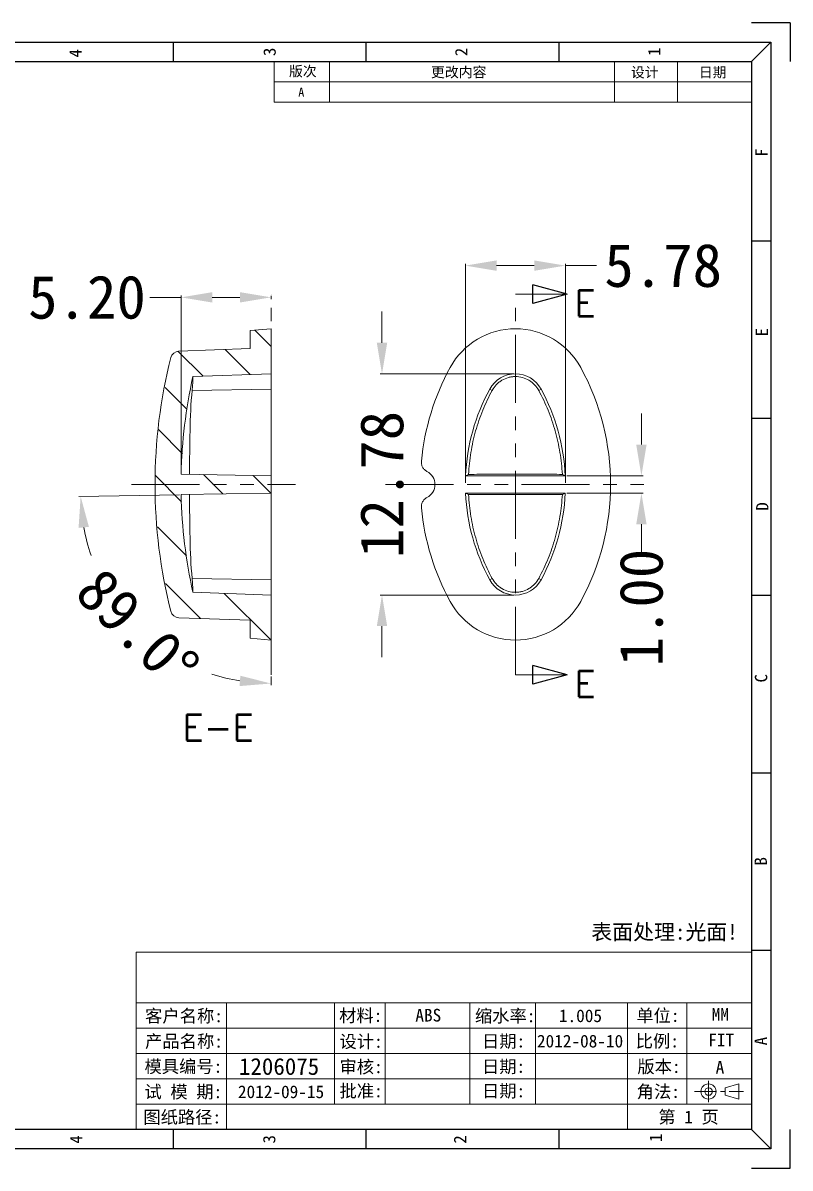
# Model space of a CAD drawing. Extents: x -40 to 272, y -118 to 614.
# Drawn here: x 9.5 to 53.8, y -118.2 to -52 of the extents above; entities that cross this region are included whole.
import ezdxf
from ezdxf.enums import TextEntityAlignment as Align

# ---------------------------------------------------------------- set-up
doc = ezdxf.new("R2010")
doc.units = 0
doc.header["$MEASUREMENT"] = 0
doc.linetypes.add('CENTER', pattern=[2, 1.25, -0.25, 0.25, -0.25])
doc.linetypes.add('PHANTOM', pattern=[2.5, 1.25, -0.25, 0.25, -0.25, 0.25, -0.25])
for name, color, linetype in [('40', 7, 'Continuous'), ('50', 7, 'Continuous'), ('dtext', 4, 'Continuous'), ('TOP', 7, 'Continuous')]:
    doc.layers.add(name, color=color, linetype=linetype)
doc.layers.add('moldbase', color=7, linetype='Continuous', lineweight=20)
doc.styles.add('blockfont', font='simplex.shx', dxfattribs={"bigfont": 'bigfont'})
doc.styles.add('仿宋', font='SIMFANG.TTF', dxfattribs={"width": 0.7})
doc.styles.add('宋体', font='SimSun.ttf', dxfattribs={"width": 0.7})
doc.dimstyles.new('3', dxfattribs={"dimtxt": 2.5, "dimasz": 1.8, "dimexe": 0.1, "dimexo": 0.1, "dimgap": 0.1, "dimtad": 0, "dimzin": 0, "dimdsep": 46, "dimtxsty": 'Standard', "dimcen": 0, "dimclrd": 4, "dimclre": 4, "dimclrt": 3, "dimadec": 1, "dimazin": 0, "dimtfac": 1, "dimtofl": 0, "dimtmove": 0, "dimatfit": 3, "dimfxl": 0.18, "dimtolj": 1, "dimtzin": 0, "dimlwd": 9, "dimlwe": 9, "dimarcsym": 0})

# ---------------------------------------------------------------- blocks, each defined once
blk = doc.blocks.new('HATCH9')
at = {"color": 200, "linetype": 'Continuous'}
for p, q in [((430.853, 207.882), (432.872, 209.899)), ((434.485, 208.683), (436.161, 210.357)), ((437.605, 208.974), (439.11, 210.477)), ((440.38, 208.918), (441.775, 210.312)), ((442.937, 208.646), (444.213, 209.921)), ((444.856, 207.736), (446.304, 209.182)), ((438.054, 206.594), (439.17, 207.71)), ((429.602, 203.805), (432.306, 206.506)), ((444.951, 205.004), (446.402, 206.453)), ((438.102, 203.816), (439.12, 204.833)), ((446.581, 203.805), (447.52, 204.743))]:
    blk.add_line(p, q, dxfattribs=at)
blk = doc.blocks.new('ASSORTED_DRAFT9')
at = {"color": 13}
for p, q in [((449.602, 175.659, 449.602), (449.066, 177.659)), ((449.066, 177.659), (450.138, 177.659)), ((449.602, 175.659, 449.602), (450.138, 177.659))]:
    blk.add_line(p, q, dxfattribs=at)
blk = doc.blocks.new('ASSORTED_DRAFT10')
at = {"color": 13}
for p, q in [((427.602, 175.659, 427.602), (427.066, 177.659)), ((427.066, 177.659), (428.138, 177.659)), ((427.602, 175.659, 427.602), (428.138, 177.659))]:
    blk.add_line(p, q, dxfattribs=at)
blk = doc.blocks.new('*D20')
at = {"color": 4, "linetype": 'Continuous', "lineweight": 9}
for p, q in [((35.055, -78.595), (35.055, -65.947)), ((36.855, -66.047), (39.037, -66.047)), ((40.837, -78.595), (40.837, -65.947)), ((40.837, -66.047), (42.637, -66.047))]:
    blk.add_line(p, q, dxfattribs=at)
for points in [[(36.855, -65.747), (36.855, -66.347), (35.055, -66.047)], [(39.037, -65.747), (39.037, -66.347), (40.837, -66.047)]]:
    blk.add_solid(points, dxfattribs=at)
at = {"layer": 'Defpoints', "color": 0, "linetype": 'Continuous', "lineweight": 9}
for p in [(40.837, -66.047), (35.055, -78.695), (40.837, -78.695)]:
    blk.add_point(p, dxfattribs=at)
at = {"color": 3, "linetype": 'Continuous', "lineweight": 9, "insert": (46.487, -66.047), "char_height": 2.5, "attachment_point": 5}
blk.add_mtext('\\A1;5.78', dxfattribs=at)
blk = doc.blocks.new('*D21')
at = {"color": 4, "linetype": 'Continuous', "lineweight": 9}
for p, q in [((45.229, -76.395), (45.229, -74.595)), ((40.926, -78.195), (45.329, -78.195)), ((40.926, -79.195), (45.329, -79.195)), ((45.229, -80.995), (45.229, -82.795))]:
    blk.add_line(p, q, dxfattribs=at)
for points in [[(44.929, -76.395), (45.529, -76.395), (45.229, -78.195)], [(44.929, -80.995), (45.529, -80.995), (45.229, -79.195)]]:
    blk.add_solid(points, dxfattribs=at)
at = {"layer": 'Defpoints', "color": 0, "linetype": 'Continuous', "lineweight": 9}
for p in [(40.826, -78.195), (40.826, -79.195), (45.229, -79.195)]:
    blk.add_point(p, dxfattribs=at)
at = {"color": 3, "linetype": 'Continuous', "lineweight": 9, "insert": (45.229, -85.812), "char_height": 2.5, "attachment_point": 5, "rotation": 90}
blk.add_mtext('\\A1;1.00', dxfattribs=at)
blk = doc.blocks.new('*D22')
at = {"color": 4, "linetype": 'Continuous', "lineweight": 9}
for p, q in [((30.234, -70.504), (30.234, -68.704)), ((37.846, -72.304), (30.134, -72.304)), ((37.846, -85.086), (30.134, -85.086)), ((30.234, -86.886), (30.234, -88.686))]:
    blk.add_line(p, q, dxfattribs=at)
for points in [[(29.934, -70.504), (30.534, -70.504), (30.234, -72.304)], [(29.934, -86.886), (30.534, -86.886), (30.234, -85.086)]]:
    blk.add_solid(points, dxfattribs=at)
at = {"layer": 'Defpoints', "color": 0, "linetype": 'Continuous', "lineweight": 9}
for p in [(30.234, -72.304), (37.946, -72.304), (37.946, -85.086)]:
    blk.add_point(p, dxfattribs=at)
at = {"color": 3, "linetype": 'Continuous', "lineweight": 9, "insert": (30.234, -78.695), "char_height": 2.5, "attachment_point": 5, "rotation": 90}
blk.add_mtext('\\A1;12.78', dxfattribs=at)
blk = doc.blocks.new('*D27')
at = {"color": 4, "linetype": 'Continuous', "lineweight": 9}
for p, q in [((18.622, -67.881), (16.822, -67.881)), ((18.622, -78.004), (18.622, -67.781)), ((22.019, -67.881), (20.422, -67.881)), ((23.819, -67.795), (23.819, -67.981))]:
    blk.add_line(p, q, dxfattribs=at)
for points in [[(20.422, -67.581), (20.422, -68.181), (18.622, -67.881)], [(22.019, -67.581), (22.019, -68.181), (23.819, -67.881)]]:
    blk.add_solid(points, dxfattribs=at)
at = {"layer": 'Defpoints', "color": 0, "linetype": 'Continuous', "lineweight": 9}
for p in [(18.622, -67.881), (23.819, -67.695), (18.622, -78.104)]:
    blk.add_point(p, dxfattribs=at)
at = {"color": 3, "linetype": 'Continuous', "lineweight": 9, "insert": (13.18, -67.881), "char_height": 2.5, "attachment_point": 5}
blk.add_mtext('\\A1;5.20', dxfattribs=at)
blk = doc.blocks.new('*D28')
at = {"color": 4, "linetype": 'Continuous', "lineweight": 9}
for p, q in [((18.522, -79.288), (12.716, -79.389)), ((23.819, -89.795), (23.819, -90.3))]:
    blk.add_line(p, q, dxfattribs=at)
for start, end in [(190.38218, 199.1081), (251.8919, 260.61782)]:
    blk.add_arc((23.819, -79.195), 11.005, start, end, dxfattribs=at)
for points in [[(12.696, -81.208), (13.293, -81.148), (12.816, -79.387)], [(22.049, -89.754), (22, -90.351), (23.819, -90.2)]]:
    blk.add_solid(points, dxfattribs=at)
at = {"layer": 'Defpoints', "color": 0, "linetype": 'Continuous', "lineweight": 9}
for p in [(23.819, -67.695), (18.622, -79.286), (23.819, -79.195), (14.353, -84.808), (23.819, -89.695)]:
    blk.add_point(p, dxfattribs=at)
at = {"color": 3, "linetype": 'Continuous', "lineweight": 9, "insert": (16.105, -87.044), "char_height": 2.5, "attachment_point": 5, "rotation": 315.5}
blk.add_mtext('\\A1;89.0°', dxfattribs=at)
blk = doc.blocks.new('7')
at = {"color": 8}
for p, q in [((2425.95, 533.19), (2415.95, 533.19)), ((2425.95, 533.19), (2425.95, 523.19)), ((2425.95, 236.19), (2425.95, 246.19)), ((2415.95, 236.19), (2425.95, 236.19))]:
    blk.add_line(p, q, dxfattribs=at)
for p, q in [((2265.95, 528.19), (2265.95, 523.19)), ((2315.95, 528.19), (2315.95, 523.19)), ((2365.95, 528.19), (2365.95, 523.19)), ((2415.95, 476.69), (2420.95, 476.69)), ((2415.95, 430.69), (2420.95, 430.69)), ((2420.95, 384.69), (2415.95, 384.69)), ((2415.95, 338.69), (2420.95, 338.69)), ((2415.95, 292.69), (2420.95, 292.69)), ((2265.95, 246.19), (2265.95, 241.19)), ((2315.95, 246.19), (2315.95, 241.19)), ((2365.95, 246.19), (2365.95, 241.19))]:
    blk.add_line(p, q)
for points in [[(2420.95, 241.19), (2010.95, 241.19), (2010.95, 528.19), (2420.95, 528.19)], [(2415.95, 246.19), (2015.95, 246.19), (2015.95, 523.19), (2415.95, 523.19)]]:
    blk.add_lwpolyline(points, close=True)
at = {"layer": 'moldbase'}
for p, q in [((2415.95, 523.19), (2420.95, 528.19)), ((2415.95, 246.19), (2420.95, 241.19))]:
    blk.add_line(p, q, dxfattribs=at)
at = {"style": '宋体'}
for s, p in [('4', (2240.62, 525.31)), ('3', (2290.97, 525.69)), ('2', (2340.66, 525.65)), ('1', (2390.7, 525.72)), ('F', (2418.51, 499.58)), ('E', (2418.59, 453)), ('D', (2418.74, 407.79)), ('C', (2418.42, 363.23)), ('B', (2418.34, 315.76)), ('A', (2418.32, 269.13)), ('4', (2240.76, 243.63)), ('3', (2290.87, 243.67)), ('2', (2340.34, 243.62)), ('1', (2391.09, 244.05))]:
    blk.add_text(s, height=3.2, rotation=90, dxfattribs=at).set_placement(p, align=Align.MIDDLE)

msp = doc.modelspace()

# ---------------------------------------------------------------- linework, layer by layer
at = {"color": 7, "lineweight": 9}
for p, q in [((16.033, -105.727), (51.594, -105.727)), ((16.033, -115.982), (16.033, -105.727)), ((51.594, -105.727), (51.594, -115.982)), ((16.033, -108.657), (51.594, -108.657)), ((21.251, -115.982), (21.251, -108.657)), ((27.493, -108.657), (27.493, -114.517)), ((30.423, -114.517), (30.423, -108.657)), ((35.309, -114.517), (35.309, -108.657)), ((39.102, -114.517), (39.102, -108.657)), ((44.433, -115.982), (44.433, -108.657)), ((47.851, -114.517), (47.851, -108.657)), ((16.033, -110.122), (51.594, -110.122)), ((16.033, -111.587), (51.594, -111.587)), ((16.033, -113.052), (51.594, -113.052)), ((16.033, -114.517), (51.594, -114.517)), ((17.233, -115.982), (51.594, -115.982))]:
    msp.add_line(p, q, dxfattribs=at)
at = {"layer": '40', "color": 1, "linetype": 'PHANTOM', "lineweight": 9, "ltscale": 3.142857}
for p, q in [((23.819, -89.695), (23.819, -67.695)), ((37.946, -89.695), (37.946, -67.695)), ((15.751, -78.695), (25.235, -78.695)), ((30.446, -78.695), (45.446, -78.695))]:
    msp.add_line(p, q, dxfattribs=at)
at = {"layer": '40', "color": 1, "linetype": 'Continuous', "lineweight": 9}
for p, q in [((40.946, -67.695), (37.946, -67.695)), ((40.946, -89.695), (37.946, -89.695))]:
    msp.add_line(p, q, dxfattribs=at)
at = {"layer": '40', "color": 7, "linetype": 'Continuous', "lineweight": 9}
for p, q in [((23.819, -69.695), (22.619, -69.8)), ((22.619, -69.8), (22.619, -70.845)), ((23.819, -69.695), (23.819, -72.304)), ((18.492, -70.989), (22.619, -70.845)), ((19.306, -72.462), (23.819, -72.304)), ((23.819, -72.304), (23.819, -73.184)), ((19.26, -73.261), (23.819, -73.184)), ((23.819, -78.195), (23.819, -73.184)), ((36.602, -73.261), (36.462, -73.184)), ((39.291, -73.261), (39.43, -73.184)), ((23.819, -78.195), (18.622, -78.104)), ((23.819, -78.195), (23.819, -79.195)), ((35.066, -78.195), (40.826, -78.195)), ((23.819, -79.195), (18.622, -79.286)), ((23.819, -84.206), (23.819, -79.195)), ((35.066, -79.195), (40.826, -79.195)), ((19.26, -84.129), (23.819, -84.206)), ((23.819, -84.206), (23.819, -85.086)), ((36.602, -84.129), (36.462, -84.206)), ((39.291, -84.129), (39.43, -84.206)), ((23.819, -85.086), (19.306, -84.928)), ((23.819, -85.086), (23.819, -87.695)), ((22.619, -86.545), (18.492, -86.401)), ((22.619, -86.545), (22.619, -87.59)), ((22.619, -87.59), (23.819, -87.695))]:
    msp.add_line(p, q, dxfattribs=at)
at = {"layer": '40', "color": 7, "linetype": 'Continuous', "lineweight": 9, "extrusion": (0, 0, -1)}
for centre, radius, start, end in [((-37.946, -73.995), 4.3, 28.64544, 151.35456), ((-46.551, -78.695), 14.104, 5.47578, 28.64544), ((-29.342, -78.695), 14.104, 151.35456, 208.64544), ((-46.551, -78.695), 14.104, 331.35456, 354.52422), ((-37.946, -83.395), 4.3, 208.64544, 331.35456)]:
    msp.add_arc(centre, radius, start, end, dxfattribs=at)
at = {"layer": '40', "color": 7, "linetype": 'Continuous', "lineweight": 9}
for centre, radius, start, end in [((18.509, -71.489), 0.5, 92, 165.86439), ((37.946, -73.995), 1.691, 28.64544, 151.35456), ((46.551, -78.695), 11.495, 151.35456, 177.50704), ((29.342, -78.695), 11.495, 2.49296, 28.64544), ((32.446, -78.695), 0.85, 297.09341, 62.90659), ((46.551, -78.695), 11.495, 182.49296, 208.64544), ((29.342, -78.695), 11.495, 331.35456, 357.50704), ((37.946, -83.395), 1.691, 208.64544, 331.35456), ((18.509, -85.901), 0.5, 194.13561, 268)]:
    msp.add_arc(centre, radius, start, end, dxfattribs=at)
for points in [[(18.024, -71.367), (17.422, -73.76), (16.809, -78.695), (17.422, -83.63), (18.024, -86.023)], [(19.306, -72.462), (18.889, -74.32), (18.661, -76.201), (18.622, -78.104)], [(35.235, -78.113), (35.178, -78.14), (35.122, -78.168), (35.066, -78.195)], [(40.826, -78.195), (40.77, -78.168), (40.714, -78.14), (40.658, -78.113)], [(18.622, -79.286), (18.661, -81.19), (18.889, -83.07), (19.306, -84.928)], [(35.235, -79.277), (35.178, -79.25), (35.122, -79.222), (35.066, -79.195)], [(40.826, -79.195), (40.77, -79.222), (40.714, -79.25), (40.658, -79.277)]]:
    msp.add_open_spline(points, degree=3, dxfattribs=at)
for points, knots in [([(19.306, -72.459), (19.306, -72.464), (19.305, -72.48), (19.304, -72.553), (19.302, -72.606), (19.298, -72.711), (19.296, -72.75), (19.292, -72.835), (19.29, -72.881), (19.28, -73.028), (19.271, -73.14), (19.26, -73.261)], [0, 0, 0, 0, 0.24953, 0.24953, 0.499686, 0.499686, 0.624765, 0.624765, 0.749843, 0.749843, 1, 1, 1, 1]), ([(36.602, -73.261), (36.668, -73.14), (36.748, -73.03), (36.89, -72.882), (36.941, -72.835), (37.049, -72.75), (37.105, -72.712), (37.28, -72.607), (37.409, -72.553), (37.606, -72.498), (37.673, -72.485), (37.808, -72.466), (37.878, -72.462), (38.083, -72.462), (38.218, -72.48), (38.484, -72.553), (38.61, -72.606), (38.786, -72.711), (38.844, -72.75), (38.951, -72.835), (39.001, -72.881), (39.143, -73.028), (39.225, -73.14), (39.291, -73.261)], [0, 0, 0, 0, 0.125, 0.125, 0.1875, 0.1875, 0.25, 0.25, 0.375, 0.375, 0.4375, 0.4375, 0.5, 0.5, 0.625, 0.625, 0.75, 0.75, 0.8125, 0.8125, 0.875, 0.875, 1, 1, 1, 1]), ([(19.26, -73.261), (19.187, -74.011), (19.155, -74.792), (19.118, -76.417), (19.113, -77.269), (19.111, -78.113)], [0, 0, 0, 0, 0.5, 0.5, 1, 1, 1, 1]), ([(35.235, -78.113), (35.256, -77.691), (35.302, -77.27), (35.406, -76.638), (35.446, -76.428), (35.539, -76.014), (35.591, -75.809), (35.763, -75.199), (35.9, -74.8), (36.218, -74.018), (36.399, -73.635), (36.602, -73.261)], [0, 0, 0, 0, 0.25, 0.25, 0.375, 0.375, 0.5, 0.5, 0.75, 0.75, 1, 1, 1, 1]), ([(39.291, -73.261), (39.494, -73.636), (39.675, -74.019), (39.993, -74.8), (40.129, -75.198), (40.359, -76.011), (40.452, -76.424), (40.556, -77.057), (40.585, -77.269), (40.63, -77.691), (40.647, -77.902), (40.658, -78.113)], [0, 0, 0, 0, 0.25, 0.25, 0.5, 0.5, 0.75, 0.75, 0.875, 0.875, 1, 1, 1, 1]), ([(32.511, -77.349), (32.505, -77.409), (32.508, -77.468), (32.532, -77.585), (32.553, -77.641), (32.595, -77.719), (32.612, -77.744), (32.648, -77.792), (32.667, -77.814), (32.731, -77.876), (32.78, -77.911), (32.833, -77.938)], [0, 0, 0, 0, 0.25, 0.25, 0.5, 0.5, 0.625, 0.625, 0.75, 0.75, 1, 1, 1, 1]), ([(35.235, -78.113), (35.667, -78.11), (36.109, -78.108), (36.787, -78.106), (37.015, -78.105), (37.477, -78.105), (37.71, -78.104), (38.407, -78.104), (38.866, -78.105), (39.548, -78.107), (39.775, -78.108), (40.222, -78.11), (40.442, -78.111), (40.658, -78.113)], [0, 0, 0, 0, 0.25, 0.25, 0.375, 0.375, 0.5, 0.5, 0.75, 0.75, 0.875, 0.875, 1, 1, 1, 1]), ([(19.111, -79.277), (19.113, -80.12), (19.118, -80.972), (19.155, -82.598), (19.187, -83.38), (19.26, -84.129)], [0, 0, 0, 0, 0.5, 0.5, 1, 1, 1, 1]), ([(36.602, -84.129), (36.399, -83.754), (36.218, -83.371), (35.9, -82.59), (35.763, -82.192), (35.534, -81.379), (35.441, -80.966), (35.337, -80.333), (35.308, -80.122), (35.262, -79.699), (35.246, -79.488), (35.235, -79.277)], [0, 0, 0, 0, 0.25, 0.25, 0.5, 0.5, 0.75, 0.75, 0.875, 0.875, 1, 1, 1, 1]), ([(35.235, -79.277), (35.67, -79.28), (36.115, -79.282), (36.684, -79.284), (36.798, -79.284), (37.028, -79.285), (37.143, -79.285), (37.489, -79.286), (37.719, -79.286), (38.407, -79.286), (38.864, -79.285), (39.545, -79.283), (39.772, -79.282), (40.22, -79.28), (40.44, -79.279), (40.658, -79.277)], [0, 0, 0, 0, 0.25, 0.25, 0.3125, 0.3125, 0.375, 0.375, 0.5, 0.5, 0.75, 0.75, 0.875, 0.875, 1, 1, 1, 1]), ([(40.658, -79.277), (40.636, -79.699), (40.591, -80.12), (40.487, -80.752), (40.446, -80.962), (40.354, -81.376), (40.302, -81.582), (40.13, -82.191), (39.993, -82.59), (39.675, -83.372), (39.494, -83.755), (39.291, -84.129)], [0, 0, 0, 0, 0.25, 0.25, 0.375, 0.375, 0.5, 0.5, 0.75, 0.75, 1, 1, 1, 1]), ([(32.833, -79.452), (32.78, -79.479), (32.732, -79.514), (32.646, -79.597), (32.61, -79.644), (32.567, -79.722), (32.555, -79.75), (32.534, -79.805), (32.526, -79.834), (32.508, -79.921), (32.505, -79.981), (32.511, -80.041)], [0, 0, 0, 0, 0.25, 0.25, 0.5, 0.5, 0.625, 0.625, 0.75, 0.75, 1, 1, 1, 1]), ([(19.26, -84.129), (19.271, -84.25), (19.28, -84.36), (19.289, -84.508), (19.292, -84.555), (19.296, -84.64), (19.298, -84.678), (19.302, -84.783), (19.304, -84.838), (19.305, -84.892), (19.305, -84.905), (19.305, -84.922), (19.306, -84.926), (19.306, -84.931)], [0, 0, 0, 0, 0.250106, 0.250106, 0.37516, 0.37516, 0.500213, 0.500213, 0.750319, 0.750319, 0.875373, 0.875373, 1, 1, 1, 1]), ([(39.291, -84.129), (39.225, -84.25), (39.145, -84.36), (39.003, -84.508), (38.951, -84.555), (38.844, -84.64), (38.788, -84.678), (38.612, -84.783), (38.484, -84.838), (38.287, -84.892), (38.22, -84.905), (38.084, -84.924), (38.015, -84.928), (37.81, -84.928), (37.675, -84.91), (37.408, -84.838), (37.283, -84.784), (37.106, -84.679), (37.049, -84.64), (36.942, -84.555), (36.892, -84.509), (36.75, -84.362), (36.668, -84.25), (36.602, -84.129)], [0, 0, 0, 0, 0.125, 0.125, 0.1875, 0.1875, 0.25, 0.25, 0.375, 0.375, 0.4375, 0.4375, 0.5, 0.5, 0.625, 0.625, 0.75, 0.75, 0.8125, 0.8125, 0.875, 0.875, 1, 1, 1, 1])]:
    msp.add_open_spline(points, degree=3, knots=knots, dxfattribs=at)
at = {"layer": 'dtext', "color": 7, "lineweight": 9}
for p, q in [((23.994, -54.247), (23.994, -56.6)), ((27.203, -54.247), (27.203, -56.6)), ((43.678, -54.247), (43.678, -56.6)), ((47.315, -54.247), (47.315, -56.6)), ((23.994, -55.424), (51.594, -55.424)), ((23.994, -56.6), (51.594, -56.6))]:
    msp.add_line(p, q, dxfattribs=at)
at = {"layer": 'dtext', "color": 1, "linetype": 'CENTER', "lineweight": 9}
for p, q in [((49.108, -113.169), (49.108, -114.4)), ((48.292, -113.784), (51.121, -113.784))]:
    msp.add_line(p, q, dxfattribs=at)
at = {"layer": 'dtext', "lineweight": 9}
for p, q in [((50.077, -113.564), (50.868, -113.345)), ((50.077, -113.564), (50.077, -114.004)), ((50.868, -113.345), (50.868, -114.224)), ((50.077, -114.004), (50.868, -114.224))]:
    msp.add_line(p, q, dxfattribs=at)
for radius in [0.439, 0.22]:
    msp.add_circle((49.108, -113.784), radius, dxfattribs=at)

# ---------------------------------------------------------------- block references
at = {"layer": '40', "color": 200, "linetype": 'Continuous', "lineweight": 9, "rotation": 90}
msp.add_blockref('HATCH9', (227.624, -517.297), dxfattribs=at)
at = {"layer": '50', "color": 7, "linetype": 'Continuous', "lineweight": 9, "xscale": 0.2228693409075504, "yscale": 0.2228693409076072, "zscale": 0.2228693409075232}
msp.add_blockref('7', (-486.847, -170.851), dxfattribs=at)
at = {"layer": 'TOP', "color": 1, "linetype": 'Continuous', "lineweight": 9, "rotation": 90}
for name in ['ASSORTED_DRAFT9', 'ASSORTED_DRAFT10']:
    msp.add_blockref(name, (216.605, -517.297), dxfattribs=at)

# ---------------------------------------------------------------- texts
at = {"layer": 'dtext', "lineweight": 9, "style": '仿宋'}
for s, p in [('版次', (24.858, -55.106)), ('更改内容', (33.064, -55.157)), ('设计', (44.623, -55.167)), ('日期', (48.542, -55.167))]:
    msp.add_text(s, height=0.5886, dxfattribs=at).set_placement(p)
at = {"layer": 'dtext', "color": 3, "lineweight": 9, "style": '宋体'}
msp.add_text('A', height=0.518, dxfattribs=at).set_placement((25.392, -56.287))
at = {"layer": 'dtext', "color": 1, "lineweight": 9, "style": '仿宋'}
msp.add_text('表面处理:光面!', height=0.8866, dxfattribs=at).set_placement((42.33, -105.005))
at = {"layer": 'dtext', "color": 7, "lineweight": 9, "style": '仿宋'}
for s, p in [('客户名称:', (16.541, -109.78)), ('材料:', (27.756, -109.76)), ('缩水率:', (35.604, -109.78)), ('单位:', (44.933, -109.76)), ('产品名称:', (16.541, -111.245)), ('设计:', (27.777, -111.257)), ('日期:', (36.011, -111.241)), ('比例:', (44.901, -111.237)), ('模具编号:', (16.506, -112.702)), ('审核:', (27.777, -112.722)), ('日期:', (36.011, -112.706)), ('版本:', (44.996, -112.71)), ('试 模 期:', (16.506, -114.167)), ('批准:', (27.777, -114.118)), ('日期:', (36.011, -114.114)), ('角法:', (44.955, -114.155)), ('图纸路径:', (16.439, -115.632)), (' 第 1 页', (45.706, -115.62))]:
    msp.add_text(s, height=0.7328, dxfattribs=at).set_placement(p)
at = {"layer": 'dtext', "color": 4, "lineweight": 9, "style": '仿宋'}
for s, height, p in [('ABS', 0.7328, (32.162, -109.739)), ('1.005', 0.7328, (40.46, -109.772)), ('MM', 0.7328, (49.291, -109.689)), ('2012-08-10', 0.7328, (39.19, -111.237)), ('FIT', 0.7328, (49.094, -111.173)), ('1206075', 0.9737, (21.967, -112.822)), ('A', 0.733, (49.52, -112.747)), ('2012-09-15', 0.7328, (21.906, -114.167))]:
    msp.add_text(s, height=height, dxfattribs=at).set_placement(p)
at = {"layer": 'TOP', "color": 1, "linetype": 'Continuous', "lineweight": 9, "char_height": 1.5, "attachment_point": 7, "line_spacing_factor": 0.903614, "style": 'blockfont'}
for s, insert in [('\\W01.000;E', (41.357, -68.963)), ('\\W01.000;E', (41.357, -90.963)), ('E-E', (18.7, -93.492))]:
    msp.add_mtext(s, dxfattribs=dict(at, insert=insert))

# ---------------------------------------------------------------- dimensions: what is measured, and where the dimension line sits
at = {"linetype": 'Continuous', "lineweight": 9}
for base, p1, p2, picture, middle in [((40.837, -66.047), (35.055, -78.695), (40.837, -78.695), '*D20', (46.487, -66.047)), ((18.622, -67.881), (23.819, -67.695), (18.622, -78.104), '*D27', (13.18, -67.881))]:
    dim = msp.add_linear_dim(base=base, p1=p1, p2=p2, dimstyle='3', dxfattribs=at)
    dim.commit()
    dim.dimension.update_dxf_attribs({"geometry": picture, "text_midpoint": middle})
dim = msp.add_angular_dim_2l(base=(14.353, -84.808), line1=((23.819, -89.695), (23.819, -67.695)), line2=((23.819, -79.195), (18.622, -79.286)), dimstyle='3', dxfattribs=at)
dim.commit()
dim.dimension.update_dxf_attribs({"geometry": '*D28', "text_midpoint": (16.105, -87.044)})
for base, p1, p2, picture, middle in [((30.234, -72.304), (37.946, -85.086), (37.946, -72.304), '*D22', (30.234, -78.695)), ((45.229, -79.195), (40.826, -78.195), (40.826, -79.195), '*D21', (45.229, -85.812))]:
    dim = msp.add_linear_dim(base=base, p1=p1, p2=p2, angle=90, dimstyle='3', dxfattribs=at)
    dim.commit()
    dim.dimension.update_dxf_attribs({"geometry": picture, "text_midpoint": middle})

doc.saveas('drawing.dxf')
